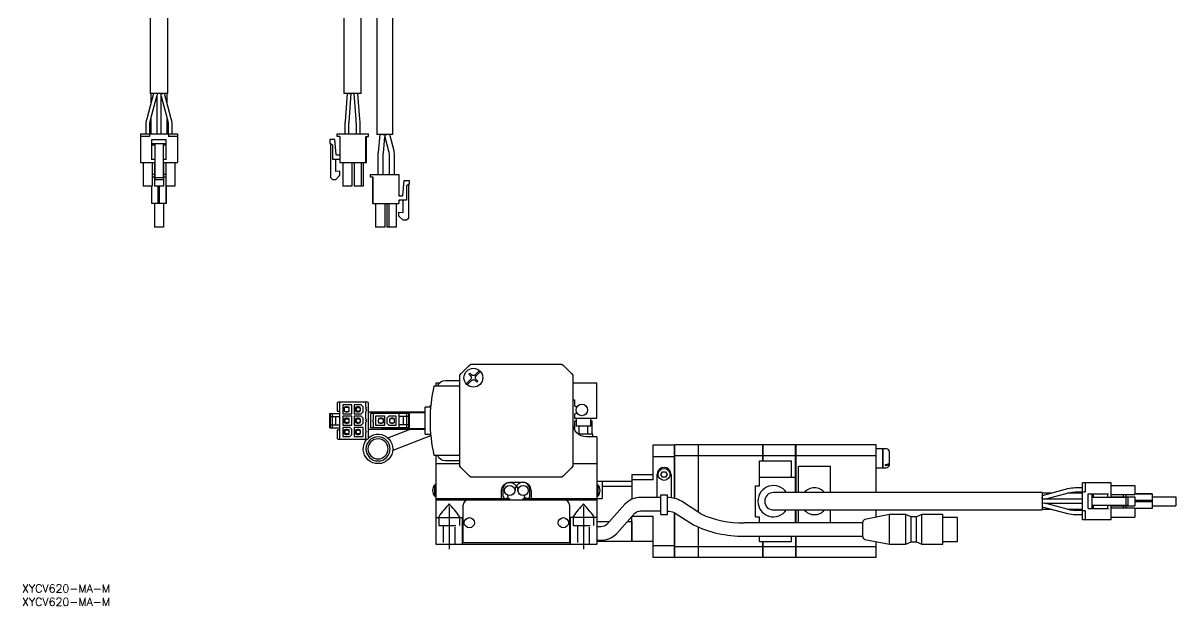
# Model space of a CAD drawing. Extents: x 0 to 874, y -8 to 516.
# Drawn here: x 0.4 to 429.7, y -8 to 209.1 of the extents above; entities that cross this region are included whole.
import ezdxf

# ---------------------------------------------------------------- set-up
doc = ezdxf.new("R2010")
doc.units = 0
doc.header["$LTSCALE"] = 0.5
doc.linetypes.add('CENTER', pattern=[50.8, 31.75, -6.35, 6.35, -6.35])
doc.linetypes.add('DASHED', pattern=[19.05, 12.7, -6.35])
for name, color, linetype in [('MSM_CENTER', 1, 'CENTER'), ('MSM_CONTINUOUS', 7, 'CONTINUOUS'), ('MSM_DASHED', 4, 'DASHED'), ('MSM_PART_NUMBER', 7, 'CONTINUOUS')]:
    doc.layers.add(name, color=color, linetype=linetype)
doc.styles.get("Standard").update_dxf_attribs({"font": 'txt.shx', "height": 3, "bigfont": 'bigfont.shx'})

# ---------------------------------------------------------------- blocks, each defined once
blk = doc.blocks.new('*U2')
at = {"layer": 'MSM_PART_NUMBER'}
blk.add_text('XYCV620-MA-M', height=3, dxfattribs=at).set_placement((0, -3))
blk = doc.blocks.new('*U3')
at = {"layer": 'MSM_PART_NUMBER'}
blk.add_text('XYCV620-MA-M', height=3, dxfattribs=at).set_placement((0, -8))

msp = doc.modelspace()

# ---------------------------------------------------------------- linework, layer by layer
at = {"layer": 'MSM_CENTER'}
for p, q in [((159.06, 29), (159.06, 13)), ((209.06, 29), (209.06, 13))]:
    msp.add_line(p, q, dxfattribs=at)
at = {"layer": 'MSM_CONTINUOUS'}
for p, q in [((47.75, 282.89), (47.75, 182.89)), ((54.25, 182.89), (54.25, 282.89)), ((119.81, 269.89), (119.81, 182.89)), ((126.31, 182.89), (126.31, 269.89)), ((132.06, 262.64), (132.06, 167.64)), ((138.06, 167.64), (138.06, 262.64)), ((48.97, 182.89), (46.43, 173.4)), ((54.25, 182.89), (47.75, 182.89)), ((47.88, 173.01), (50.25, 181.86)), ((48, 182.89), (48, 179.26)), ((50.25, 182.89), (50.25, 182.79)), ((50.36, 182.75), (50.25, 181.86)), ((50.25, 181.86), (50.25, 167.89)), ((51.75, 167.89), (51.75, 182.89)), ((51.75, 181.86), (54.12, 173.01)), ((55.57, 173.4), (53.03, 182.89)), ((54, 179.26), (54, 182.89)), ((126.31, 182.89), (119.81, 182.89)), ((121.06, 182.89), (120.26, 172.32)), ((121.76, 172.2), (122.56, 182.83)), ((121.81, 182.89), (122.56, 182.83)), ((122.56, 182.83), (122.53, 182.89)), ((123.56, 182.83), (124.33, 173.15)), ((125.82, 173.27), (125.06, 182.89)), ((48, 173.47), (48, 167.89)), ((54, 167.89), (54, 173.47)), ((124.33, 173.15), (124.43, 170.51)), ((125.9, 172.34), (125.82, 173.27)), ((44.1, 167.89), (57.9, 167.89)), ((44.1, 167.89), (44.1, 157.19)), ((46.05, 170.52), (46.05, 167.89)), ((47.5, 167.89), (47.5, 166.89)), ((47.55, 167.89), (47.55, 170.52)), ((54.45, 170.51), (54.45, 167.89)), ((54.5, 167.89), (54.5, 166.89)), ((55.95, 167.89), (55.95, 170.51)), ((57.9, 167.89), (57.9, 157.19)), ((117.36, 166.89), (117.36, 167.89)), ((117.36, 167.89), (128.96, 167.89)), ((120.23, 171.51), (120.23, 167.89)), ((121.73, 167.89), (121.73, 171.51)), ((124.43, 170.51), (124.43, 167.89)), ((125.93, 167.89), (125.93, 171.49)), ((128.96, 166.89), (128.96, 167.89)), ((138.06, 167.64), (132.06, 167.64)), ((133.2, 167.64), (132.55, 160.83)), ((134.21, 167.64), (135.2, 167.54)), ((135.06, 167.42), (135.91, 167.64)), ((135.06, 167.42), (135.12, 166.69)), ((135.19, 167.45), (135.2, 167.54)), ((138.54, 161.51), (136.94, 167.64)), ((47.5, 166.89), (44.1, 166.89)), ((48.3, 165.69), (53.7, 165.69)), ((48.3, 158.14), (48.3, 165.69)), ((48.3, 164.19), (53.7, 164.19)), ((48.3, 163.69), (49.5, 163.69)), ((49.5, 164.19), (49.5, 150.89)), ((52.5, 164.19), (52.5, 150.89)), ((52.5, 163.69), (53.7, 163.69)), ((53.7, 158.14), (53.7, 165.69)), ((57.9, 166.89), (54.5, 166.89)), ((114.56, 165.69), (114.56, 164.19)), ((116.47, 165.69), (114.56, 165.69)), ((114.56, 164.19), (114.86, 164.19)), ((114.86, 164.19), (115.56, 163.69)), ((114.86, 164.19), (114.86, 151.59)), ((115.56, 163.69), (115.56, 158.44)), ((116.96, 160.12), (116.47, 165.69)), ((118.36, 166.89), (117.36, 166.89)), ((118.36, 166.89), (118.36, 157.19)), ((127.96, 166.89), (128.96, 166.89)), ((127.96, 157.19), (127.96, 166.89)), ((128.21, 157.19), (128.21, 166.89)), ((134.54, 160.64), (135.12, 166.69)), ((135.12, 166.69), (136.6, 161)), ((118.06, 159.94), (117.16, 159.94)), ((132.55, 160.83), (132.53, 160.54)), ((132.53, 160.54), (132.53, 152.64)), ((134.53, 160.54), (134.54, 160.64)), ((134.53, 152.64), (134.53, 160.54)), ((136.6, 161), (136.73, 160)), ((136.73, 160), (136.73, 152.64)), ((138.73, 160), (138.54, 161.51)), ((138.73, 152.64), (138.73, 160)), ((44.1, 157.19), (49.5, 157.19)), ((45.1, 157.19), (45.1, 148.29)), ((48.3, 158.44), (49.5, 158.44)), ((48.5, 157.19), (48.5, 148.29)), ((49.3, 157.19), (49.3, 148.29)), ((52.5, 158.44), (53.7, 158.44)), ((52.5, 157.19), (57.9, 157.19)), ((52.7, 157.19), (52.7, 148.29)), ((53.5, 157.19), (53.5, 148.29)), ((56.9, 157.19), (56.9, 148.29)), ((115.56, 158.44), (118.06, 158.44)), ((116.86, 153.76), (116.86, 158.44)), ((118.36, 157.19), (128.21, 157.19)), ((119.46, 157.19), (119.46, 148.29)), ((122.86, 157.19), (122.86, 148.29)), ((123.66, 157.19), (123.66, 148.29)), ((126.31, 157.19), (126.31, 148.29)), ((127.06, 157.19), (127.06, 148.29)), ((49.3, 152.64), (48.5, 152.64)), ((49.3, 151.64), (48.5, 151.64)), ((49.5, 151.59), (52.5, 151.59)), ((49.5, 150.89), (52.5, 150.89)), ((53.5, 152.64), (52.7, 152.64)), ((53.5, 151.64), (52.7, 151.64)), ((114.86, 151.59), (115.56, 150.89)), ((115.56, 150.89), (116.86, 150.89)), ((118.36, 153.89), (116.86, 153.76)), ((116.86, 150.89), (118.36, 152.39)), ((118.36, 152.39), (118.36, 153.89)), ((129.76, 151.64), (129.76, 152.64)), ((129.76, 152.64), (140.36, 152.64)), ((130.76, 151.64), (129.76, 151.64)), ((130.51, 151.64), (130.51, 141.94)), ((130.76, 141.94), (130.76, 151.64)), ((140.36, 152.64), (140.36, 144.99)), ((140.36, 152.64), (140.36, 144.99)), ((141.76, 144.87), (142.24, 150.44)), ((142.24, 150.44), (144.16, 150.44)), ((144.16, 150.44), (144.16, 148.94)), ((144.16, 150.44), (144.16, 148.94)), ((48.5, 148.29), (45.1, 148.29)), ((48.3, 141.94), (48.3, 148.29)), ((52.7, 148.29), (49.3, 148.29)), ((50.75, 141.94), (50.75, 148.29)), ((51.25, 141.94), (51.25, 148.29)), ((56.9, 148.29), (53.5, 148.29)), ((53.7, 148.29), (53.7, 144.99)), ((53.7, 144.87), (53.7, 148.29)), ((53.7, 148.29), (53.7, 143.19)), ((53.7, 141.94), (53.7, 148.29)), ((122.86, 148.29), (119.46, 148.29)), ((127.06, 148.29), (123.66, 148.29)), ((143.86, 148.94), (143.16, 148.44)), ((143.86, 148.94), (143.16, 148.44)), ((143.16, 148.44), (143.16, 143.19)), ((143.16, 148.44), (143.16, 143.19)), ((144.16, 148.94), (143.86, 148.94)), ((143.86, 148.94), (143.86, 136.34)), ((143.86, 148.94), (143.86, 136.34)), ((53.7, 141.94), (48.3, 141.94)), ((49.3, 141.94), (49.3, 133.04)), ((52.7, 141.94), (52.7, 133.04)), ((52.7, 141.94), (52.7, 133.04)), ((52.7, 141.94), (52.7, 133.04)), ((53.7, 144.99), (53.7, 144.69)), ((53.7, 144.69), (53.7, 144.87)), ((53.7, 143.19), (53.7, 142.89)), ((53.7, 142.89), (53.7, 141.94)), ((130.51, 141.94), (140.36, 141.94)), ((131.66, 141.94), (131.66, 133.04)), ((135.06, 141.94), (135.06, 133.04)), ((135.06, 141.94), (135.06, 133.04)), ((135.86, 141.94), (135.86, 133.04)), ((136.61, 141.94), (136.61, 133.04)), ((139.26, 141.94), (139.26, 133.04)), ((139.26, 141.94), (139.26, 133.04)), ((140.36, 144.98), (140.36, 144.99)), ((140.36, 142.89), (140.36, 141.94)), ((140.36, 142.89), (140.36, 142.89)), ((140.36, 142.89), (140.36, 141.94)), ((140.66, 144.69), (141.56, 144.69)), ((143.16, 143.19), (140.66, 143.19)), ((141.86, 138.51), (141.86, 143.19)), ((140.36, 137.14), (140.36, 138.64)), ((140.36, 138.64), (141.86, 138.51)), ((140.36, 138.64), (141.86, 138.51)), ((141.86, 135.64), (140.36, 137.14)), ((143.16, 135.64), (141.86, 135.64)), ((143.86, 136.34), (143.16, 135.64)), ((143.86, 136.34), (143.16, 135.64)), ((52.7, 133.04), (49.3, 133.04)), ((135.06, 133.04), (131.66, 133.04)), ((139.26, 133.04), (135.86, 133.04)), ((167.09, 82), (201.03, 82)), ((163.06, 44.03), (163.06, 77.97)), ((166.4, 78.31), (166.75, 78.66)), ((167, 77.71), (166.4, 78.31)), ((166.75, 78.66), (167.35, 78.06)), ((168.76, 78.06), (170.35, 79.65)), ((170.7, 79.29), (169.12, 77.71)), ((205.06, 77.97), (205.06, 44.03)), ((153.49, 74), (163.06, 74)), ((154.06, 75), (154.06, 74)), ((155.4, 75), (154.06, 75)), ((157.64, 76), (163.06, 76)), ((165.41, 74.71), (167, 76.29)), ((167.35, 75.94), (165.77, 74.35)), ((169.37, 75.34), (168.76, 75.94)), ((169.12, 76.29), (169.72, 75.69)), ((169.72, 75.69), (169.37, 75.34)), ((214.06, 75), (205.06, 75)), ((214.06, 62), (214.06, 75)), ((205.06, 68.8), (205.66, 68.8)), ((205.66, 68.8), (205.66, 66.54)), ((117.36, 67.6), (117.36, 64.5)), ((117.36, 64.5), (118.36, 64.5)), ((128.66, 67.9), (117.66, 67.9)), ((118.36, 54.1), (118.36, 67.9)), ((119.46, 66.9), (119.46, 63.5)), ((122.86, 66.9), (119.46, 66.9)), ((120.61, 66), (120.11, 66)), ((120.11, 64.4), (120.11, 66)), ((121.48, 65.95), (120.11, 65.95)), ((120.11, 64.45), (121.48, 64.45)), ((120.11, 64.4), (120.61, 64.4)), ((121.11, 66.1), (120.61, 66.1)), ((120.61, 65.95), (120.61, 66.1)), ((120.61, 64.45), (120.61, 64.3)), ((121.11, 65.95), (121.11, 66.1)), ((121.76, 66), (121.11, 66)), ((121.11, 64.3), (121.11, 64.45)), ((121.11, 64.4), (121.76, 64.4)), ((121.86, 65.57), (121.48, 65.95)), ((121.48, 64.45), (121.86, 64.82)), ((121.76, 65.67), (121.76, 66)), ((121.76, 64.4), (121.76, 64.72)), ((121.86, 64.82), (121.86, 65.57)), ((122.86, 63.5), (122.86, 66.9)), ((123.66, 66.9), (123.66, 63.5)), ((126.31, 66.9), (123.66, 66.9)), ((124.81, 66), (124.31, 66)), ((124.31, 64.4), (124.31, 66)), ((125.68, 65.95), (124.31, 65.95)), ((124.46, 65.41), (124.31, 64.89)), ((124.31, 64.45), (125.68, 64.45)), ((124.31, 64.4), (124.81, 64.4)), ((125.31, 66.1), (124.81, 66.1)), ((124.81, 65.95), (124.81, 66.1)), ((124.81, 64.45), (124.81, 64.3)), ((125.31, 65.95), (125.31, 66.1)), ((125.96, 66), (125.31, 66)), ((125.31, 64.3), (125.31, 64.45)), ((125.31, 64.4), (125.96, 64.4)), ((126.06, 65.57), (125.68, 65.95)), ((125.68, 64.45), (126.06, 64.82)), ((125.77, 64.54), (125.9, 64.99)), ((125.96, 65.67), (125.96, 66)), ((125.96, 64.4), (125.96, 64.72)), ((126.06, 64.82), (126.06, 65.57)), ((127.06, 66.15), (126.31, 66.9)), ((127.06, 64.25), (127.06, 66.15)), ((127.96, 66), (127.96, 67.9)), ((127.96, 65.45), (127.96, 65.5)), ((127.96, 64.9), (127.96, 64.95)), ((127.96, 61.52), (127.96, 64.4)), ((128.96, 54.4), (128.96, 67.6)), ((150.06, 56), (150.06, 66)), ((152.27, 66), (150.06, 66)), ((152.06, 66), (152.06, 66.82)), ((152.34, 66.82), (152.06, 66.82)), ((114.56, 58.3), (114.56, 63.7)), ((114.56, 63.7), (118.36, 63.7)), ((114.86, 58.3), (114.86, 63.7)), ((114.86, 62.5), (118.36, 62.5)), ((115.56, 58.3), (115.56, 63.7)), ((116.86, 59.5), (116.86, 62.5)), ((119.46, 63.5), (122.86, 63.5)), ((119.46, 62.7), (119.46, 59.3)), ((122.86, 62.7), (119.46, 62.7)), ((120.61, 61.8), (120.11, 61.8)), ((120.11, 60.2), (120.11, 61.8)), ((121.48, 61.75), (120.11, 61.75)), ((120.11, 60.25), (121.48, 60.25)), ((120.11, 60.2), (120.61, 60.2)), ((120.61, 64.3), (121.11, 64.3)), ((121.11, 61.9), (120.61, 61.9)), ((120.61, 61.75), (120.61, 61.9)), ((120.61, 60.25), (120.61, 60.1)), ((120.61, 60.1), (121.11, 60.1)), ((121.11, 61.75), (121.11, 61.9)), ((121.76, 61.8), (121.11, 61.8)), ((121.11, 60.1), (121.11, 60.25)), ((121.11, 60.2), (121.76, 60.2)), ((121.86, 61.37), (121.48, 61.75)), ((121.48, 60.25), (121.86, 60.62)), ((121.76, 61.47), (121.76, 61.8)), ((121.76, 60.2), (121.76, 60.52)), ((121.86, 60.62), (121.86, 61.37)), ((122.86, 59.3), (122.86, 62.7)), ((123.66, 63.5), (126.31, 63.5)), ((123.66, 62.7), (123.66, 59.3)), ((126.31, 62.7), (123.66, 62.7)), ((124.81, 61.8), (124.31, 61.8)), ((124.31, 60.2), (124.31, 61.8)), ((125.68, 61.75), (124.31, 61.75)), ((124.31, 61.75), (124.39, 61.75)), ((124.31, 60.25), (125.68, 60.25)), ((124.31, 60.25), (124.39, 60.25)), ((124.31, 60.2), (124.81, 60.2)), ((124.81, 64.3), (125.31, 64.3)), ((125.31, 61.9), (124.81, 61.9)), ((124.81, 61.75), (124.81, 61.9)), ((124.81, 60.25), (124.81, 60.1)), ((124.81, 60.1), (125.31, 60.1)), ((125.31, 61.75), (125.31, 61.9)), ((125.96, 61.8), (125.31, 61.8)), ((125.31, 60.1), (125.31, 60.25)), ((125.31, 60.2), (125.96, 60.2)), ((126.06, 61.37), (125.68, 61.75)), ((125.68, 60.25), (126.06, 60.62)), ((125.96, 61.47), (125.96, 61.8)), ((125.96, 60.2), (125.96, 60.52)), ((126.06, 60.62), (126.06, 61.37)), ((126.31, 63.5), (127.06, 64.25)), ((127.06, 61.95), (126.31, 62.7)), ((127.06, 60.05), (127.06, 61.95)), ((127.96, 60.97), (127.96, 61.02)), ((127.96, 57.05), (127.96, 60.47)), ((128.96, 64.25), (150.06, 64.25)), ((129.76, 63.7), (129.76, 58.3)), ((144.16, 63.7), (129.76, 63.7)), ((130.76, 63.7), (130.76, 61.25)), ((130.76, 60.75), (130.76, 58.3)), ((131.66, 62.7), (131.66, 59.3)), ((135.06, 62.7), (131.66, 62.7)), ((133.03, 61.75), (132.66, 61.37)), ((132.66, 61.37), (132.66, 60.62)), ((132.66, 60.62), (133.03, 60.25)), ((133.41, 61.8), (132.76, 61.8)), ((132.76, 61.8), (132.76, 61.47)), ((132.76, 60.52), (132.76, 60.2)), ((132.76, 60.2), (133.41, 60.2)), ((134.41, 61.75), (133.03, 61.75)), ((133.03, 60.25), (134.41, 60.25)), ((133.91, 61.9), (133.41, 61.9)), ((133.41, 61.9), (133.41, 61.75)), ((133.41, 60.25), (133.41, 60.1)), ((133.41, 60.1), (133.91, 60.1)), ((133.91, 61.9), (133.91, 61.75)), ((134.41, 61.8), (133.91, 61.8)), ((133.91, 60.1), (133.91, 60.25)), ((133.91, 60.2), (134.41, 60.2)), ((134.41, 61.8), (134.41, 60.2)), ((135.06, 64), (150.06, 64)), ((135.06, 59.3), (135.06, 62.7)), ((136.61, 62.7), (135.86, 61.95)), ((135.86, 61.95), (135.86, 60.05)), ((139.26, 62.7), (136.61, 62.7)), ((137.23, 61.75), (136.86, 61.37)), ((136.86, 61.37), (136.86, 60.62)), ((136.86, 60.62), (137.23, 60.25)), ((137.61, 61.8), (136.96, 61.8)), ((136.96, 61.8), (136.96, 61.47)), ((136.96, 60.52), (136.96, 60.2)), ((136.96, 60.2), (137.61, 60.2)), ((138.61, 61.75), (137.23, 61.75)), ((137.23, 60.25), (138.61, 60.25)), ((138.11, 61.9), (137.61, 61.9)), ((137.61, 61.9), (137.61, 61.75)), ((137.61, 60.25), (137.61, 60.1)), ((137.61, 60.1), (138.11, 60.1)), ((138.11, 61.9), (138.11, 61.75)), ((138.61, 61.8), (138.11, 61.8)), ((138.11, 60.1), (138.11, 60.25)), ((138.11, 60.2), (138.61, 60.2)), ((138.61, 61.8), (138.61, 60.2)), ((139.26, 59.3), (139.26, 62.7)), ((140.36, 63.7), (140.36, 58.3)), ((143.86, 62.5), (140.36, 62.5)), ((141.86, 62.5), (141.86, 59.5)), ((143.16, 63.7), (143.16, 58.3)), ((143.86, 63.7), (143.86, 58.3)), ((144.16, 63.7), (144.16, 58.3)), ((205.06, 61.5), (205.16, 61.5)), ((205.16, 60), (205.16, 61.5)), ((205.66, 63.46), (205.66, 62)), ((205.66, 62), (214.06, 62)), ((205.88, 57.41), (205.88, 61)), ((205.88, 61), (206.31, 61)), ((206.31, 62), (206.31, 59)), ((211.81, 59), (211.81, 62)), ((211.81, 61), (212.23, 61)), ((212.23, 56), (212.23, 61)), ((114.56, 58.3), (118.36, 58.3)), ((114.86, 59.5), (118.36, 59.5)), ((117.36, 57.5), (117.36, 54.4)), ((118.36, 57.5), (117.36, 57.5)), ((119.46, 59.3), (122.86, 59.3)), ((119.46, 58.5), (119.46, 55.1)), ((122.11, 58.5), (119.46, 58.5)), ((120.61, 57.6), (120.11, 57.6)), ((120.11, 56), (120.11, 57.6)), ((121.48, 57.55), (120.11, 57.55)), ((120.11, 56.05), (121.48, 56.05)), ((120.11, 56), (120.61, 56)), ((120.26, 57), (120.41, 57.55)), ((121.11, 57.7), (120.61, 57.7)), ((120.61, 57.55), (120.61, 57.7)), ((120.61, 56.05), (120.61, 55.9)), ((120.61, 55.9), (121.11, 55.9)), ((121.11, 57.55), (121.11, 57.7)), ((121.76, 57.6), (121.11, 57.6)), ((121.11, 55.9), (121.11, 56.05)), ((121.11, 56), (121.76, 56)), ((121.86, 57.17), (121.48, 57.55)), ((121.48, 56.05), (121.86, 56.42)), ((121.86, 57.14), (121.7, 56.6)), ((121.76, 57.27), (121.76, 57.6)), ((121.76, 56), (121.76, 56.32)), ((121.86, 56.42), (121.86, 57.17)), ((122.86, 57.75), (122.11, 58.5)), ((122.11, 55.1), (122.86, 55.85)), ((122.86, 55.85), (122.86, 57.75)), ((123.66, 59.3), (126.31, 59.3)), ((123.66, 58.5), (123.66, 55.1)), ((127.06, 58.5), (123.66, 58.5)), ((124.81, 57.6), (124.31, 57.6)), ((124.31, 56), (124.31, 57.6)), ((125.68, 57.55), (124.31, 57.55)), ((124.46, 56.59), (124.31, 57.11)), ((124.31, 56.05), (125.68, 56.05)), ((124.31, 56), (124.81, 56)), ((125.31, 57.7), (124.81, 57.7)), ((124.81, 57.55), (124.81, 57.7)), ((124.81, 56.05), (124.81, 55.9)), ((124.81, 55.9), (125.31, 55.9)), ((125.31, 57.55), (125.31, 57.7)), ((125.96, 57.6), (125.31, 57.6)), ((125.31, 55.9), (125.31, 56.05)), ((125.31, 56), (125.96, 56)), ((126.06, 57.17), (125.68, 57.55)), ((125.68, 56.05), (126.06, 56.42)), ((125.77, 57.46), (125.9, 57.01)), ((125.96, 57.27), (125.96, 57.6)), ((125.96, 56), (125.96, 56.32)), ((126.06, 56.42), (126.06, 57.17)), ((126.31, 59.3), (127.06, 60.05)), ((127.06, 55.1), (127.06, 58.5)), ((127.96, 54.1), (127.96, 56.55)), ((150.06, 57.75), (128.96, 57.75)), ((144.16, 58.3), (129.76, 58.3)), ((131.66, 59.3), (135.06, 59.3)), ((150.06, 58), (135.06, 58)), ((135.86, 60.05), (136.61, 59.3)), ((136.21, 54.61), (144.27, 57.75)), ((136.61, 59.3), (139.26, 59.3)), ((143.86, 59.5), (140.36, 59.5)), ((150.06, 56), (152.27, 56)), ((152.06, 55.18), (152.06, 56)), ((211.81, 59), (206.31, 59)), ((212.56, 56), (207.16, 56)), ((207.47, 56), (207.47, 59)), ((210.64, 56), (210.64, 59)), ((212.56, 55), (212.56, 56)), ((117.66, 54.1), (128.66, 54.1)), ((119.46, 55.1), (122.11, 55.1)), ((123.66, 55.1), (127.06, 55.1)), ((152.06, 55.42), (138.03, 49.95)), ((152.06, 55.18), (152.34, 55.18)), ((214.06, 55), (210.16, 55)), ((214.06, 55), (214.06, 15)), ((235.06, 39), (235.06, 52)), ((235.06, 52), (242.96, 52)), ((242.96, 32.06), (242.96, 52)), ((243.06, 51.9), (242.96, 52)), ((251.76, 52), (243.06, 52)), ((243.06, 32.03), (243.06, 52)), ((251.76, 52), (251.76, 26.98)), ((251.81, 51.95), (251.76, 51.95)), ((275.76, 52), (251.81, 52)), ((251.81, 52), (251.81, 26.94)), ((275.76, 52), (275.76, 46)), ((275.81, 51.95), (275.76, 51.95)), ((275.81, 52), (275.81, 46)), ((288.06, 52), (275.81, 52)), ((288.06, 34.25), (288.06, 52)), ((288.11, 51.95), (288.06, 51.95)), ((318.06, 52), (288.11, 52)), ((288.11, 52), (288.11, 34.25)), ((318.06, 34.25), (318.06, 52)), ((163.06, 48), (153.49, 48)), ((154.06, 48), (154.06, 15)), ((242.96, 47.5), (235.06, 47.5)), ((243.06, 47.46), (242.96, 47.5)), ((251.76, 47.97), (243.06, 47.97)), ((251.81, 47.71), (251.76, 47.71)), ((275.76, 47.97), (251.81, 47.97)), ((275.81, 47.71), (275.76, 47.71)), ((288.06, 47.97), (275.81, 47.97)), ((288.11, 47.71), (288.06, 47.71)), ((318.06, 47.97), (288.11, 47.97)), ((320.56, 50.5), (318.06, 50.5)), ((320.56, 43.5), (320.56, 50.5)), ((320.61, 50.45), (320.56, 50.45)), ((320.61, 43.5), (320.61, 50.5)), ((321.76, 50.5), (320.61, 50.5)), ((323.06, 44.8), (323.06, 49.2)), ((154.06, 45), (163.06, 45)), ((154.06, 45), (163.06, 45)), ((163.06, 46), (157.64, 46)), ((205.06, 45), (214.06, 45)), ((274.56, 36.78), (274.56, 46)), ((274.56, 46), (286.56, 46)), ((286.56, 40), (286.56, 46)), ((289.06, 34.25), (289.06, 44)), ((289.06, 44), (301.06, 44)), ((301.06, 34.25), (301.06, 44)), ((318.06, 43.5), (320.56, 43.5)), ((320.56, 43.55), (320.61, 43.55)), ((320.61, 43.5), (321.76, 43.5)), ((321.56, 44.71), (321.76, 44.71)), ((321.56, 44.35), (321.56, 44.71)), ((321.56, 44.35), (321.76, 44.35)), ((201.03, 40), (167.09, 40)), ((227.06, 41), (227.06, 31.71)), ((227.06, 41), (235.06, 41)), ((235.06, 39), (227.06, 39)), ((236.46, 32.37), (236.46, 41)), ((237.9, 41), (238.48, 42)), ((238.48, 40), (237.9, 41)), ((238.48, 42), (239.63, 42)), ((239.63, 40), (238.48, 40)), ((239.63, 42), (240.21, 41)), ((240.21, 41), (239.63, 40)), ((241.66, 41), (241.66, 32.29)), ((274.56, 40), (288.06, 40)), ((153.76, 32.85), (153.76, 37.15)), ((154.06, 37.15), (153.76, 37.15)), ((178.56, 32), (178.56, 35)), ((179.06, 35.5), (179.06, 33)), ((186.56, 38), (181.56, 38)), ((189.06, 33), (189.06, 35.5)), ((189.56, 35), (189.56, 32)), ((214.06, 38.5), (227.06, 38.5)), ((214.35, 37.15), (214.06, 37.15)), ((214.35, 37.15), (214.35, 32.85)), ((216.06, 38.5), (216.06, 32)), ((227.06, 36.5), (216.06, 36.5)), ((273.06, 25.22), (273.06, 36.78)), ((273.06, 36.78), (274.56, 36.78)), ((389.29, 35.57), (379.81, 33.03)), ((394.81, 35.95), (392.18, 35.95)), ((392.18, 34.45), (394.81, 34.45)), ((405.51, 37.9), (394.81, 37.9)), ((394.81, 24.1), (394.81, 37.9)), ((394.81, 34.5), (395.81, 34.5)), ((395.81, 37.9), (395.81, 34.5)), ((405.51, 32.5), (405.51, 37.9)), ((405.51, 36.9), (414.41, 36.9)), ((414.41, 36.9), (414.41, 33.5)), ((153.76, 32.85), (154.06, 32.85)), ((154.06, 32), (181.56, 32)), ((154.06, 31.5), (214.06, 31.5)), ((181.56, 32), (181.56, 31.5)), ((186.56, 32), (216.06, 32)), ((186.56, 31.5), (186.56, 32)), ((214.06, 32.85), (214.35, 32.85)), ((237.81, 32.37), (230.33, 32.37)), ((237.81, 33.34), (240.31, 33.34)), ((237.81, 33.09), (237.81, 33.34)), ((237.81, 26.1), (237.81, 33.09)), ((240.31, 33.09), (240.31, 33.34)), ((240.31, 26.1), (240.31, 33.09)), ((252.72, 26.34), (245.61, 31.02)), ((379.81, 34.25), (279.81, 34.25)), ((379.81, 34.25), (379.81, 27.75)), ((383.44, 34), (379.81, 34)), ((394.81, 31.75), (379.81, 31.75)), ((379.81, 30.25), (379.9, 30.25)), ((379.94, 30.36), (380.84, 30.25)), ((380.84, 31.75), (389.68, 34.12)), ((380.84, 30.25), (394.81, 30.25)), ((389.69, 27.88), (380.84, 30.25)), ((394.81, 34), (389.23, 34)), ((397.01, 28.3), (397.01, 33.7)), ((397.01, 33.7), (404.56, 33.7)), ((398.51, 28.3), (398.51, 33.7)), ((398.51, 32.5), (411.81, 32.5)), ((399.01, 32.5), (399.01, 33.7)), ((404.26, 32.5), (404.26, 33.7)), ((405.51, 33.5), (414.41, 33.5)), ((405.51, 32.7), (414.41, 32.7)), ((410.06, 33.5), (410.06, 32.7)), ((411.06, 33.5), (411.06, 32.7)), ((411.11, 29.5), (411.11, 32.5)), ((411.81, 29.5), (411.81, 32.5)), ((414.41, 33.7), (417.71, 33.7)), ((417.82, 33.7), (414.41, 33.7)), ((414.41, 33.7), (419.51, 33.7)), ((420.76, 33.7), (414.41, 33.7)), ((414.41, 32.7), (414.41, 29.3)), ((420.76, 31.25), (414.41, 31.25)), ((420.76, 30.75), (414.41, 30.75)), ((417.71, 33.7), (418.01, 33.7)), ((418.01, 33.7), (417.82, 33.7)), ((419.51, 33.7), (419.81, 33.7)), ((419.81, 33.7), (420.76, 33.7)), ((420.76, 33.7), (420.76, 28.3)), ((420.76, 32.7), (429.66, 32.7)), ((420.76, 32.7), (429.66, 32.7)), ((420.76, 32.7), (429.66, 32.7)), ((429.66, 32.7), (429.66, 29.3)), ((164.26, 15.5), (164.26, 29.5)), ((203.86, 29.5), (203.86, 15.5)), ((224.45, 29.87), (217.7, 22.34)), ((221.42, 19), (228.17, 26.53)), ((230.33, 27.37), (237.81, 27.37)), ((237.81, 26.1), (240.31, 26.1)), ((242.86, 26.84), (249.98, 22.16)), ((242.96, 10), (242.96, 26.78)), ((243.06, 10), (243.06, 26.71)), ((279.81, 27.75), (379.81, 27.75)), ((288.06, 23), (288.06, 27.75)), ((288.11, 27.75), (288.11, 23)), ((289.06, 23), (289.06, 27.75)), ((301.06, 23), (301.06, 27.75)), ((323.06, 26), (313.86, 24.19)), ((318.06, 25.02), (318.06, 27.75)), ((323.06, 15), (323.06, 26)), ((329.06, 26), (323.06, 26)), ((329.06, 15), (329.06, 26)), ((331.06, 25.15), (329.06, 26)), ((335.06, 26), (333.06, 25.15)), ((335.06, 15), (335.06, 26)), ((342.86, 26), (335.06, 26)), ((342.86, 15), (342.86, 26)), ((379.81, 28.97), (389.3, 26.43)), ((379.81, 28), (383.44, 28)), ((389.23, 28), (394.81, 28)), ((394.81, 27.55), (392.17, 27.55)), ((392.17, 26.05), (394.81, 26.05)), ((394.81, 27.5), (395.81, 27.5)), ((395.81, 27.5), (395.81, 24.1)), ((397.01, 28.3), (404.56, 28.3)), ((398.51, 29.5), (411.81, 29.5)), ((399.01, 28.3), (399.01, 29.5)), ((404.26, 28.3), (404.26, 29.5)), ((405.51, 24.1), (405.51, 29.5)), ((405.51, 29.3), (414.41, 29.3)), ((405.51, 28.5), (414.41, 28.5)), ((410.06, 29.3), (410.06, 28.5)), ((411.06, 29.3), (411.06, 28.5)), ((414.41, 28.5), (414.41, 25.1)), ((420.76, 28.3), (414.41, 28.3)), ((420.76, 29.3), (429.66, 29.3)), ((154.06, 25), (164.26, 25)), ((155.18, 25.25), (155.16, 25.13)), ((155.16, 25.13), (155.16, 25.12)), ((155.16, 25.12), (155.32, 25)), ((162.8, 25), (162.96, 25.12)), ((162.93, 25.24), (162.89, 25.34)), ((162.96, 25.12), (162.93, 25.24)), ((164.06, 15), (164.06, 25)), ((214.06, 25), (203.86, 25)), ((204.06, 25), (204.06, 15)), ((205.17, 25.22), (205.16, 25.12)), ((205.16, 25.12), (205.32, 25)), ((205.23, 25.35), (205.17, 25.22)), ((212.8, 25), (212.96, 25.12)), ((212.96, 25.12), (212.93, 25.26)), ((214.06, 23.5), (218.74, 23.5)), ((215.54, 21.5), (214.06, 21.5)), ((225.45, 23.5), (227.06, 23.5)), ((227.06, 16), (227.06, 25.29)), ((227.06, 23.5), (227.06, 16)), ((227.25, 25.5), (235.06, 25.5)), ((235.06, 10), (235.06, 25.5)), ((313.06, 23), (268.86, 23)), ((273.06, 25.22), (274.56, 25.22)), ((274.56, 23), (274.56, 25.22)), ((313.06, 17.79), (313.06, 23.21)), ((331.06, 15.85), (331.06, 25.15)), ((333.06, 25.15), (331.06, 25.15)), ((333.06, 15.85), (333.06, 25.15)), ((348.36, 25), (342.86, 25)), ((348.36, 16), (348.36, 25)), ((405.51, 24.1), (394.81, 24.1)), ((405.51, 25.1), (414.41, 25.1)), ((251.76, 21.36), (251.76, 10)), ((251.81, 21.34), (251.81, 10)), ((268.86, 18), (313.06, 18)), ((274.56, 16), (274.56, 18)), ((286.56, 16), (286.56, 18)), ((288.06, 18), (288.06, 10)), ((288.11, 18), (288.11, 10)), ((289.06, 18), (301.06, 18)), ((154.06, 15), (214.06, 15)), ((164.26, 16.5), (164.06, 16.5)), ((203.86, 15.5), (164.26, 15.5)), ((204.06, 16.5), (203.86, 16.5)), ((214.06, 16.5), (215.54, 16.5)), ((227.06, 16), (214.06, 16)), ((235.06, 16), (227.06, 16)), ((235.06, 14.5), (242.96, 14.5)), ((243.06, 14.54), (242.96, 14.5)), ((251.76, 14.03), (243.06, 14.03)), ((251.81, 14.29), (251.76, 14.29)), ((275.76, 14.03), (251.81, 14.03)), ((274.56, 16), (286.56, 16)), ((275.76, 16), (275.76, 10)), ((275.81, 14.29), (275.76, 14.29)), ((275.81, 16), (275.81, 10)), ((288.06, 14.03), (275.81, 14.03)), ((288.11, 14.29), (288.06, 14.29)), ((318.06, 14.03), (288.11, 14.03)), ((313.86, 16.81), (323.06, 15)), ((318.06, 10), (318.06, 15.98)), ((323.06, 15), (329.06, 15)), ((329.06, 15), (331.06, 15.85)), ((331.06, 15.85), (333.06, 15.85)), ((333.06, 15.85), (335.06, 15)), ((335.06, 15), (342.86, 15)), ((342.86, 16), (348.36, 16)), ((242.96, 10), (235.06, 10)), ((242.96, 10), (243.06, 10.1)), ((251.76, 10), (243.06, 10)), ((251.81, 10.05), (251.76, 10.05)), ((275.76, 10), (251.81, 10)), ((275.81, 10.05), (275.76, 10.05)), ((288.06, 10), (275.81, 10)), ((288.11, 10.05), (288.06, 10.05)), ((318.06, 10), (288.11, 10))]:
    msp.add_line(p, q, dxfattribs=at)
for centre, radius in [((168.06, 77), 3.5), ((125.18, 65.2), 0.75), ((208.46, 65), 2.15), ((120.98, 61), 0.75), ((125.18, 61), 0.75), ((120.98, 56.8), 0.75), ((125.18, 56.8), 0.75), ((239.06, 41), 2.25), ((181.56, 35), 1.9), ((186.56, 35), 1.9), ((166.56, 23), 1.9), ((201.56, 23), 1.9)]:
    msp.add_circle(centre, radius, dxfattribs=at)
at = {"layer": 'MSM_CONTINUOUS', "extrusion": (0, 0, -1)}
for radius in [4.5, 3.75]:
    msp.add_circle((-132.56, 50.5), radius, dxfattribs=at)
at = {"layer": 'MSM_CONTINUOUS'}
for centre, radius, start, end in [((48.54, 177.83), 5.25, 69.6217, 74.351), ((53.82, 176.72), 6.42, 106.122, 108.806), ((50.08, 191.01), 8.47, 281.3963, 286.3691), ((123.64, 182.83), 0.0773, 129.0479, 179.5838), ((57.16, 170.52), 11.11, 165, 180.006), ((44.8, 170.52), 11.15, 359.9911, 15.0006), ((130.98, 171.51), 10.75, 175.7108, 180), ((115.18, 171.49), 10.75, 0, 4.548), ((140.66, 144.99), 0.3, 180, 270), ((140.66, 144.99), 0.3, 180, 270), ((140.66, 142.89), 0.3, 90, 180), ((141.56, 144.89), 0.2, 270, 355), ((117.66, 67.6), 0.3, 90, 180), ((128.66, 67.6), 0.3, 0, 90), ((205.26, 65), 1.59, 36.779, 75.406), ((135.06, 61), 3, 64.1588, 115.8426), ((205.26, 65), 1.59, 284.594, 323.221), ((135.06, 61), 3, 244.1588, 295.8426), ((117.66, 54.4), 0.3, 180, 270), ((128.66, 54.4), 0.3, 270, 0), ((321.76, 49.2), 1.3, 0, 90), ((239.06, 41), 2.6, 0, 180), ((321.78, 46.32), 1.61, 269.2584, 304.7863), ((321.76, 44.8), 1.3, 270, 360), ((321.77, 46.02), 1.66, 269.4455, 299.7231), ((322.17, 45.35), 0.891, 298.7486, 355.0367), ((322.25, 45.67), 0.809, 303.6126, 357.2927), ((155.86, 35), 3, 134.22, 225.78), ((181.56, 35.5), 2.5, 90, 180), ((186.56, 35), 3, 360, 180), ((186.56, 35.5), 2.5, 360, 90), ((212.26, 35), 3, 314.22, 45.7799), ((279.81, 31), 5.82, 33.9465, 326.0534), ((295.06, 31), 5, 40.5416, 139.4584), ((392.18, 24.8), 11.15, 89.9911, 105.0006), ((166.26, 29.5), 2, 90, 180), ((180.06, 33), 1, 180, 360), ((201.86, 29.5), 2, 0, 90), ((230.21, 24.47), 7.9, 89.1704, 136.9119), ((240.41, 21.62), 10.74, 61.0436, 90.5246), ((279.81, 31), 3.25, 90, 270), ((371.68, 30.08), 8.47, 11.3963, 16.3691), ((385.97, 33.82), 6.42, 196.122, 198.806), ((385.53, 28.32), 5.95, 159.8996, 164.0731), ((182.79, 6.7), 33.26, 135.523, 146.0962), ((129.52, 1.78), 40.85, 35.2261, 43.6915), ((239.02, 1.42), 41.41, 136.3529, 144.6934), ((182.44, 4.33), 36.98, 34.465, 43.9598), ((267.45, 56.81), 33.84, 244.2126, 272.3901), ((295.06, 31), 5, 220.5416, 319.4584), ((392.17, 37.16), 11.11, 255, 270.006), ((268.43, 60.94), 42.94, 244.5577, 270.5621), ((314.06, 23.21), 1, 101.1187, 180), ((215.65, 24.4), 7.9, 269.1704, 316.9119), ((314.06, 17.79), 1, 180, 258.8813)]:
    msp.add_arc(centre, radius, start, end, dxfattribs=at)
at = {"layer": 'MSM_CONTINUOUS', "extrusion": (0, 0, -1)}
for centre, radius, start, end in [((-57.16, 170.52), 9.61, 359.9909, 15.0002), ((-44.8, 170.52), 9.65, 165.0035, 180.008), ((-130.98, 171.51), 9.25, 0, 4.2892), ((-117.16, 160.14), 0.2, 270, 355), ((-118.06, 160.24), 0.3, 180, 270), ((-118.06, 158.14), 0.3, 90, 180), ((-140.66, 144.99), 0.3, 270, 0), ((-140.66, 144.99), 0.3, 270, 0), ((-140.66, 142.89), 0.3, 0, 90), ((-140.66, 142.89), 0.3, 0, 90), ((-184.06, 61), 27, 38.9424, 51.0576), ((-184.06, 61), 27, 128.9424, 141.0576), ((-166.29, 77), 1, 135, 225), ((-168.06, 78.77), 1, 225, 315), ((-169.82, 77), 1, 315, 45), ((-212.06, 61), 60, 347.4867, 12.5133), ((-157.64, 73), 3, 19.4712, 90), ((-168.06, 75.23), 1, 45, 135), ((-127.96, 65.75), 0.25, 90, 270), ((-127.96, 65.2), 0.25, 90, 270), ((-127.96, 64.65), 0.25, 90, 270), ((-127.96, 61.27), 0.25, 90, 270), ((-127.96, 60.72), 0.25, 90, 270), ((-130.76, 61), 0.25, 269.9993, 89.9993), ((-133.53, 61), 1, 131.4089, 151.0443), ((-133.53, 61), 1, 208.9543, 228.5897), ((-137.73, 61), 1, 131.4089, 151.0443), ((-137.73, 61), 1, 208.9543, 228.5897), ((-132.56, 50.5), 5.5, 49.1148, 40.8852), ((-127.96, 56.8), 0.25, 90, 270), ((-210.16, 60), 5, 270, 0), ((-157.64, 49), 3, 270, 340.5288), ((-184.06, 61), 27, 308.9424, 321.0576), ((-184.06, 61), 27, 218.9424, 231.0576), ((-181.56, 35), 3, 0, 180), ((-392.18, 24.8), 9.65, 75.0035, 90.008), ((-188.06, 33), 1, 180, 360), ((-230.25, 24.39), 2.98, 45.8822, 91.5929), ((-240.29, 20.71), 6.65, 90.1766, 112.7547), ((-392.17, 37.16), 9.61, 269.9909, 285.0002), ((-215.62, 24.48), 2.98, 225.8822, 271.5929)]:
    msp.add_arc(centre, radius, start, end, dxfattribs=at)
at = {"layer": 'MSM_DASHED'}
for p, q in [((155.16, 25.12), (155.16, 22)), ((155.16, 22), (162.96, 22)), ((156.81, 22), (156.81, 15)), ((161.31, 15), (161.31, 22)), ((162.96, 22), (162.96, 25.12)), ((205.16, 25.12), (205.16, 22)), ((205.16, 22), (212.96, 22)), ((206.81, 22), (206.81, 15)), ((211.31, 15), (211.31, 22)), ((212.96, 22), (212.96, 25.12))]:
    msp.add_line(p, q, dxfattribs=at)

# ---------------------------------------------------------------- block references
at = {"layer": 'MSM_CONTINUOUS'}
for name in ['*U2', '*U3']:
    msp.add_blockref(name, (0, 0), dxfattribs=at)

doc.saveas('drawing.dxf')
